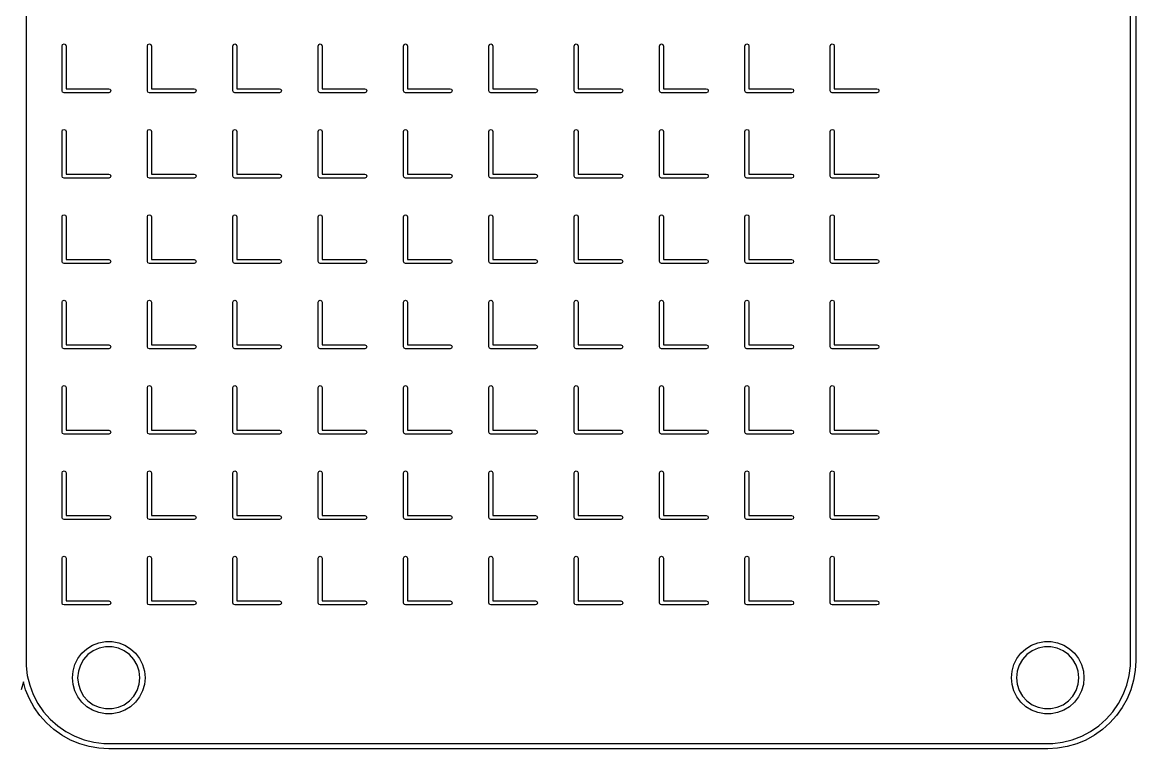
# Model space of a CAD drawing. Extents: x 2.35 to 4.95, y -4.02 to -2.28.
# Drawn here: x 3.649 to 4.953, y -4.023 to -3.172 of the extents above; entities that cross this region are included whole.
import ezdxf

# ---------------------------------------------------------------- set-up
doc = ezdxf.new("R2010")
doc.units = 0
doc.header["$MEASUREMENT"] = 0
doc.layers.add('BLACK', color=7, linetype='CONTINUOUS')

msp = doc.modelspace()

# ---------------------------------------------------------------- linework, layer by layer
at = {"layer": 'BLACK', "linetype": 'CONTINUOUS'}
for p, q in [((3.65315, -2.52), (3.65315, -3.92)), ((4.94685, -3.92), (4.94685, -2.52)), ((4.95315, -2.52), (4.95315, -3.92)), ((3.69528, -3.2), (3.69597, -3.19833)), ((3.69528, -3.25236), (3.69528, -3.2)), ((3.69597, -3.19833), (3.69764, -3.19764)), ((3.69764, -3.19764), (3.69931, -3.19833)), ((3.69931, -3.19833), (3.7, -3.2)), ((3.7, -3.2), (3.7, -3.25)), ((3.79528, -3.2), (3.79597, -3.19833)), ((3.79528, -3.25236), (3.79528, -3.2)), ((3.79597, -3.19833), (3.79764, -3.19764)), ((3.79764, -3.19764), (3.79931, -3.19833)), ((3.79931, -3.19833), (3.8, -3.2)), ((3.8, -3.2), (3.8, -3.25)), ((3.89528, -3.2), (3.89597, -3.19833)), ((3.89528, -3.25236), (3.89528, -3.2)), ((3.89597, -3.19833), (3.89764, -3.19764)), ((3.89764, -3.19764), (3.89931, -3.19833)), ((3.89931, -3.19833), (3.9, -3.2)), ((3.9, -3.2), (3.9, -3.25)), ((3.99528, -3.2), (3.99597, -3.19833)), ((3.99528, -3.25236), (3.99528, -3.2)), ((3.99597, -3.19833), (3.99764, -3.19764)), ((3.99764, -3.19764), (3.99931, -3.19833)), ((3.99931, -3.19833), (4, -3.2)), ((4, -3.2), (4, -3.25)), ((4.09528, -3.2), (4.09597, -3.19833)), ((4.09528, -3.25236), (4.09528, -3.2)), ((4.09597, -3.19833), (4.09764, -3.19764)), ((4.09764, -3.19764), (4.09931, -3.19833)), ((4.09931, -3.19833), (4.1, -3.2)), ((4.1, -3.2), (4.1, -3.25)), ((4.19528, -3.2), (4.19597, -3.19833)), ((4.19528, -3.25236), (4.19528, -3.2)), ((4.19597, -3.19833), (4.19764, -3.19764)), ((4.19764, -3.19764), (4.19931, -3.19833)), ((4.19931, -3.19833), (4.2, -3.2)), ((4.2, -3.2), (4.2, -3.25)), ((4.29528, -3.2), (4.29597, -3.19833)), ((4.29528, -3.25236), (4.29528, -3.2)), ((4.29597, -3.19833), (4.29764, -3.19764)), ((4.29764, -3.19764), (4.29931, -3.19833)), ((4.29931, -3.19833), (4.3, -3.2)), ((4.3, -3.2), (4.3, -3.25)), ((4.39528, -3.2), (4.39597, -3.19833)), ((4.39528, -3.25236), (4.39528, -3.2)), ((4.39597, -3.19833), (4.39764, -3.19764)), ((4.39764, -3.19764), (4.39931, -3.19833)), ((4.39931, -3.19833), (4.4, -3.2)), ((4.4, -3.2), (4.4, -3.25)), ((4.49528, -3.2), (4.49597, -3.19833)), ((4.49528, -3.25236), (4.49528, -3.2)), ((4.49597, -3.19833), (4.49764, -3.19764)), ((4.49764, -3.19764), (4.49931, -3.19833)), ((4.49931, -3.19833), (4.5, -3.2)), ((4.5, -3.2), (4.5, -3.25)), ((4.59528, -3.2), (4.59597, -3.19833)), ((4.59528, -3.25236), (4.59528, -3.2)), ((4.59597, -3.19833), (4.59764, -3.19764)), ((4.59764, -3.19764), (4.59931, -3.19833)), ((4.59931, -3.19833), (4.6, -3.2)), ((4.6, -3.2), (4.6, -3.25)), ((3.69597, -3.25403), (3.69528, -3.25236)), ((3.69764, -3.25472), (3.69597, -3.25403)), ((3.75, -3.25472), (3.69764, -3.25472)), ((3.7, -3.25), (3.75, -3.25)), ((3.75, -3.25), (3.75167, -3.25069)), ((3.75167, -3.25403), (3.75, -3.25472)), ((3.75167, -3.25069), (3.75236, -3.25236)), ((3.75236, -3.25236), (3.75167, -3.25403)), ((3.79597, -3.25403), (3.79528, -3.25236)), ((3.79764, -3.25472), (3.79597, -3.25403)), ((3.85, -3.25472), (3.79764, -3.25472)), ((3.8, -3.25), (3.85, -3.25)), ((3.85, -3.25), (3.85167, -3.25069)), ((3.85167, -3.25403), (3.85, -3.25472)), ((3.85167, -3.25069), (3.85236, -3.25236)), ((3.85236, -3.25236), (3.85167, -3.25403)), ((3.89597, -3.25403), (3.89528, -3.25236)), ((3.89764, -3.25472), (3.89597, -3.25403)), ((3.95, -3.25472), (3.89764, -3.25472)), ((3.9, -3.25), (3.95, -3.25)), ((3.95, -3.25), (3.95167, -3.25069)), ((3.95167, -3.25403), (3.95, -3.25472)), ((3.95167, -3.25069), (3.95236, -3.25236)), ((3.95236, -3.25236), (3.95167, -3.25403)), ((3.99597, -3.25403), (3.99528, -3.25236)), ((3.99764, -3.25472), (3.99597, -3.25403)), ((4.05, -3.25472), (3.99764, -3.25472)), ((4, -3.25), (4.05, -3.25)), ((4.05, -3.25), (4.05167, -3.25069)), ((4.05167, -3.25403), (4.05, -3.25472)), ((4.05167, -3.25069), (4.05236, -3.25236)), ((4.05236, -3.25236), (4.05167, -3.25403)), ((4.09597, -3.25403), (4.09528, -3.25236)), ((4.09764, -3.25472), (4.09597, -3.25403)), ((4.15, -3.25472), (4.09764, -3.25472)), ((4.1, -3.25), (4.15, -3.25)), ((4.15, -3.25), (4.15167, -3.25069)), ((4.15167, -3.25403), (4.15, -3.25472)), ((4.15167, -3.25069), (4.15236, -3.25236)), ((4.15236, -3.25236), (4.15167, -3.25403)), ((4.19597, -3.25403), (4.19528, -3.25236)), ((4.19764, -3.25472), (4.19597, -3.25403)), ((4.25, -3.25472), (4.19764, -3.25472)), ((4.2, -3.25), (4.25, -3.25)), ((4.25, -3.25), (4.25167, -3.25069)), ((4.25167, -3.25403), (4.25, -3.25472)), ((4.25167, -3.25069), (4.25236, -3.25236)), ((4.25236, -3.25236), (4.25167, -3.25403)), ((4.29597, -3.25403), (4.29528, -3.25236)), ((4.29764, -3.25472), (4.29597, -3.25403)), ((4.35, -3.25472), (4.29764, -3.25472)), ((4.3, -3.25), (4.35, -3.25)), ((4.35, -3.25), (4.35167, -3.25069)), ((4.35167, -3.25403), (4.35, -3.25472)), ((4.35167, -3.25069), (4.35236, -3.25236)), ((4.35236, -3.25236), (4.35167, -3.25403)), ((4.39597, -3.25403), (4.39528, -3.25236)), ((4.39764, -3.25472), (4.39597, -3.25403)), ((4.45, -3.25472), (4.39764, -3.25472)), ((4.4, -3.25), (4.45, -3.25)), ((4.45, -3.25), (4.45167, -3.25069)), ((4.45167, -3.25403), (4.45, -3.25472)), ((4.45167, -3.25069), (4.45236, -3.25236)), ((4.45236, -3.25236), (4.45167, -3.25403)), ((4.49597, -3.25403), (4.49528, -3.25236)), ((4.49764, -3.25472), (4.49597, -3.25403)), ((4.55, -3.25472), (4.49764, -3.25472)), ((4.5, -3.25), (4.55, -3.25)), ((4.55, -3.25), (4.55167, -3.25069)), ((4.55167, -3.25403), (4.55, -3.25472)), ((4.55167, -3.25069), (4.55236, -3.25236)), ((4.55236, -3.25236), (4.55167, -3.25403)), ((4.59597, -3.25403), (4.59528, -3.25236)), ((4.59764, -3.25472), (4.59597, -3.25403)), ((4.65, -3.25472), (4.59764, -3.25472)), ((4.6, -3.25), (4.65, -3.25)), ((4.65, -3.25), (4.65167, -3.25069)), ((4.65167, -3.25403), (4.65, -3.25472)), ((4.65167, -3.25069), (4.65236, -3.25236)), ((4.65236, -3.25236), (4.65167, -3.25403)), ((3.69528, -3.3), (3.69597, -3.29833)), ((3.69528, -3.35236), (3.69528, -3.3)), ((3.69597, -3.29833), (3.69764, -3.29764)), ((3.69764, -3.29764), (3.69931, -3.29833)), ((3.69931, -3.29833), (3.7, -3.3)), ((3.7, -3.3), (3.7, -3.35)), ((3.79528, -3.3), (3.79597, -3.29833)), ((3.79528, -3.35236), (3.79528, -3.3)), ((3.79597, -3.29833), (3.79764, -3.29764)), ((3.79764, -3.29764), (3.79931, -3.29833)), ((3.79931, -3.29833), (3.8, -3.3)), ((3.8, -3.3), (3.8, -3.35)), ((3.89528, -3.3), (3.89597, -3.29833)), ((3.89528, -3.35236), (3.89528, -3.3)), ((3.89597, -3.29833), (3.89764, -3.29764)), ((3.89764, -3.29764), (3.89931, -3.29833)), ((3.89931, -3.29833), (3.9, -3.3)), ((3.9, -3.3), (3.9, -3.35)), ((3.99528, -3.3), (3.99597, -3.29833)), ((3.99528, -3.35236), (3.99528, -3.3)), ((3.99597, -3.29833), (3.99764, -3.29764)), ((3.99764, -3.29764), (3.99931, -3.29833)), ((3.99931, -3.29833), (4, -3.3)), ((4, -3.3), (4, -3.35)), ((4.09528, -3.3), (4.09597, -3.29833)), ((4.09528, -3.35236), (4.09528, -3.3)), ((4.09597, -3.29833), (4.09764, -3.29764)), ((4.09764, -3.29764), (4.09931, -3.29833)), ((4.09931, -3.29833), (4.1, -3.3)), ((4.1, -3.3), (4.1, -3.35)), ((4.19528, -3.3), (4.19597, -3.29833)), ((4.19528, -3.35236), (4.19528, -3.3)), ((4.19597, -3.29833), (4.19764, -3.29764)), ((4.19764, -3.29764), (4.19931, -3.29833)), ((4.19931, -3.29833), (4.2, -3.3)), ((4.2, -3.3), (4.2, -3.35)), ((4.29528, -3.3), (4.29597, -3.29833)), ((4.29528, -3.35236), (4.29528, -3.3)), ((4.29597, -3.29833), (4.29764, -3.29764)), ((4.29764, -3.29764), (4.29931, -3.29833)), ((4.29931, -3.29833), (4.3, -3.3)), ((4.3, -3.3), (4.3, -3.35)), ((4.39528, -3.3), (4.39597, -3.29833)), ((4.39528, -3.35236), (4.39528, -3.3)), ((4.39597, -3.29833), (4.39764, -3.29764)), ((4.39764, -3.29764), (4.39931, -3.29833)), ((4.39931, -3.29833), (4.4, -3.3)), ((4.4, -3.3), (4.4, -3.35)), ((4.49528, -3.3), (4.49597, -3.29833)), ((4.49528, -3.35236), (4.49528, -3.3)), ((4.49597, -3.29833), (4.49764, -3.29764)), ((4.49764, -3.29764), (4.49931, -3.29833)), ((4.49931, -3.29833), (4.5, -3.3)), ((4.5, -3.3), (4.5, -3.35)), ((4.59528, -3.3), (4.59597, -3.29833)), ((4.59528, -3.35236), (4.59528, -3.3)), ((4.59597, -3.29833), (4.59764, -3.29764)), ((4.59764, -3.29764), (4.59931, -3.29833)), ((4.59931, -3.29833), (4.6, -3.3)), ((4.6, -3.3), (4.6, -3.35)), ((3.69597, -3.35403), (3.69528, -3.35236)), ((3.7, -3.35), (3.75, -3.35)), ((3.75, -3.35), (3.75167, -3.35069)), ((3.75167, -3.35069), (3.75236, -3.35236)), ((3.75236, -3.35236), (3.75167, -3.35403)), ((3.79597, -3.35403), (3.79528, -3.35236)), ((3.8, -3.35), (3.85, -3.35)), ((3.85, -3.35), (3.85167, -3.35069)), ((3.85167, -3.35069), (3.85236, -3.35236)), ((3.85236, -3.35236), (3.85167, -3.35403)), ((3.89597, -3.35403), (3.89528, -3.35236)), ((3.9, -3.35), (3.95, -3.35)), ((3.95, -3.35), (3.95167, -3.35069)), ((3.95167, -3.35069), (3.95236, -3.35236)), ((3.95236, -3.35236), (3.95167, -3.35403)), ((3.99597, -3.35403), (3.99528, -3.35236)), ((4, -3.35), (4.05, -3.35)), ((4.05, -3.35), (4.05167, -3.35069)), ((4.05167, -3.35069), (4.05236, -3.35236)), ((4.05236, -3.35236), (4.05167, -3.35403)), ((4.09597, -3.35403), (4.09528, -3.35236)), ((4.1, -3.35), (4.15, -3.35)), ((4.15, -3.35), (4.15167, -3.35069)), ((4.15167, -3.35069), (4.15236, -3.35236)), ((4.15236, -3.35236), (4.15167, -3.35403)), ((4.19597, -3.35403), (4.19528, -3.35236)), ((4.2, -3.35), (4.25, -3.35)), ((4.25, -3.35), (4.25167, -3.35069)), ((4.25167, -3.35069), (4.25236, -3.35236)), ((4.25236, -3.35236), (4.25167, -3.35403)), ((4.29597, -3.35403), (4.29528, -3.35236)), ((4.3, -3.35), (4.35, -3.35)), ((4.35, -3.35), (4.35167, -3.35069)), ((4.35167, -3.35069), (4.35236, -3.35236)), ((4.35236, -3.35236), (4.35167, -3.35403)), ((4.39597, -3.35403), (4.39528, -3.35236)), ((4.4, -3.35), (4.45, -3.35)), ((4.45, -3.35), (4.45167, -3.35069)), ((4.45167, -3.35069), (4.45236, -3.35236)), ((4.45236, -3.35236), (4.45167, -3.35403)), ((4.49597, -3.35403), (4.49528, -3.35236)), ((4.5, -3.35), (4.55, -3.35)), ((4.55, -3.35), (4.55167, -3.35069)), ((4.55167, -3.35069), (4.55236, -3.35236)), ((4.55236, -3.35236), (4.55167, -3.35403)), ((4.59597, -3.35403), (4.59528, -3.35236)), ((4.6, -3.35), (4.65, -3.35)), ((4.65, -3.35), (4.65167, -3.35069)), ((4.65167, -3.35069), (4.65236, -3.35236)), ((4.65236, -3.35236), (4.65167, -3.35403)), ((3.69764, -3.35472), (3.69597, -3.35403)), ((3.75, -3.35472), (3.69764, -3.35472)), ((3.75167, -3.35403), (3.75, -3.35472)), ((3.79764, -3.35472), (3.79597, -3.35403)), ((3.85, -3.35472), (3.79764, -3.35472)), ((3.85167, -3.35403), (3.85, -3.35472)), ((3.89764, -3.35472), (3.89597, -3.35403)), ((3.95, -3.35472), (3.89764, -3.35472)), ((3.95167, -3.35403), (3.95, -3.35472)), ((3.99764, -3.35472), (3.99597, -3.35403)), ((4.05, -3.35472), (3.99764, -3.35472)), ((4.05167, -3.35403), (4.05, -3.35472)), ((4.09764, -3.35472), (4.09597, -3.35403)), ((4.15, -3.35472), (4.09764, -3.35472)), ((4.15167, -3.35403), (4.15, -3.35472)), ((4.19764, -3.35472), (4.19597, -3.35403)), ((4.25, -3.35472), (4.19764, -3.35472)), ((4.25167, -3.35403), (4.25, -3.35472)), ((4.29764, -3.35472), (4.29597, -3.35403)), ((4.35, -3.35472), (4.29764, -3.35472)), ((4.35167, -3.35403), (4.35, -3.35472)), ((4.39764, -3.35472), (4.39597, -3.35403)), ((4.45, -3.35472), (4.39764, -3.35472)), ((4.45167, -3.35403), (4.45, -3.35472)), ((4.49764, -3.35472), (4.49597, -3.35403)), ((4.55, -3.35472), (4.49764, -3.35472)), ((4.55167, -3.35403), (4.55, -3.35472)), ((4.59764, -3.35472), (4.59597, -3.35403)), ((4.65, -3.35472), (4.59764, -3.35472)), ((4.65167, -3.35403), (4.65, -3.35472)), ((3.69528, -3.4), (3.69597, -3.39833)), ((3.69528, -3.45236), (3.69528, -3.4)), ((3.69597, -3.39833), (3.69764, -3.39764)), ((3.69764, -3.39764), (3.69931, -3.39833)), ((3.69931, -3.39833), (3.7, -3.4)), ((3.7, -3.4), (3.7, -3.45)), ((3.79528, -3.4), (3.79597, -3.39833)), ((3.79528, -3.45236), (3.79528, -3.4)), ((3.79597, -3.39833), (3.79764, -3.39764)), ((3.79764, -3.39764), (3.79931, -3.39833)), ((3.79931, -3.39833), (3.8, -3.4)), ((3.8, -3.4), (3.8, -3.45)), ((3.89528, -3.4), (3.89597, -3.39833)), ((3.89528, -3.45236), (3.89528, -3.4)), ((3.89597, -3.39833), (3.89764, -3.39764)), ((3.89764, -3.39764), (3.89931, -3.39833)), ((3.89931, -3.39833), (3.9, -3.4)), ((3.9, -3.4), (3.9, -3.45)), ((3.99528, -3.4), (3.99597, -3.39833)), ((3.99528, -3.45236), (3.99528, -3.4)), ((3.99597, -3.39833), (3.99764, -3.39764)), ((3.99764, -3.39764), (3.99931, -3.39833)), ((3.99931, -3.39833), (4, -3.4)), ((4, -3.4), (4, -3.45)), ((4.09528, -3.4), (4.09597, -3.39833)), ((4.09528, -3.45236), (4.09528, -3.4)), ((4.09597, -3.39833), (4.09764, -3.39764)), ((4.09764, -3.39764), (4.09931, -3.39833)), ((4.09931, -3.39833), (4.1, -3.4)), ((4.1, -3.4), (4.1, -3.45)), ((4.19528, -3.4), (4.19597, -3.39833)), ((4.19528, -3.45236), (4.19528, -3.4)), ((4.19597, -3.39833), (4.19764, -3.39764)), ((4.19764, -3.39764), (4.19931, -3.39833)), ((4.19931, -3.39833), (4.2, -3.4)), ((4.2, -3.4), (4.2, -3.45)), ((4.29528, -3.4), (4.29597, -3.39833)), ((4.29528, -3.45236), (4.29528, -3.4)), ((4.29597, -3.39833), (4.29764, -3.39764)), ((4.29764, -3.39764), (4.29931, -3.39833)), ((4.29931, -3.39833), (4.3, -3.4)), ((4.3, -3.4), (4.3, -3.45)), ((4.39528, -3.4), (4.39597, -3.39833)), ((4.39528, -3.45236), (4.39528, -3.4)), ((4.39597, -3.39833), (4.39764, -3.39764)), ((4.39764, -3.39764), (4.39931, -3.39833)), ((4.39931, -3.39833), (4.4, -3.4)), ((4.4, -3.4), (4.4, -3.45)), ((4.49528, -3.4), (4.49597, -3.39833)), ((4.49528, -3.45236), (4.49528, -3.4)), ((4.49597, -3.39833), (4.49764, -3.39764)), ((4.49764, -3.39764), (4.49931, -3.39833)), ((4.49931, -3.39833), (4.5, -3.4)), ((4.5, -3.4), (4.5, -3.45)), ((4.59528, -3.4), (4.59597, -3.39833)), ((4.59528, -3.45236), (4.59528, -3.4)), ((4.59597, -3.39833), (4.59764, -3.39764)), ((4.59764, -3.39764), (4.59931, -3.39833)), ((4.59931, -3.39833), (4.6, -3.4)), ((4.6, -3.4), (4.6, -3.45)), ((3.69597, -3.45403), (3.69528, -3.45236)), ((3.69764, -3.45472), (3.69597, -3.45403)), ((3.75, -3.45472), (3.69764, -3.45472)), ((3.7, -3.45), (3.75, -3.45)), ((3.75, -3.45), (3.75167, -3.45069)), ((3.75167, -3.45403), (3.75, -3.45472)), ((3.75167, -3.45069), (3.75236, -3.45236)), ((3.75236, -3.45236), (3.75167, -3.45403)), ((3.79597, -3.45403), (3.79528, -3.45236)), ((3.79764, -3.45472), (3.79597, -3.45403)), ((3.85, -3.45472), (3.79764, -3.45472)), ((3.8, -3.45), (3.85, -3.45)), ((3.85, -3.45), (3.85167, -3.45069)), ((3.85167, -3.45403), (3.85, -3.45472)), ((3.85167, -3.45069), (3.85236, -3.45236)), ((3.85236, -3.45236), (3.85167, -3.45403)), ((3.89597, -3.45403), (3.89528, -3.45236)), ((3.89764, -3.45472), (3.89597, -3.45403)), ((3.95, -3.45472), (3.89764, -3.45472)), ((3.9, -3.45), (3.95, -3.45)), ((3.95, -3.45), (3.95167, -3.45069)), ((3.95167, -3.45403), (3.95, -3.45472)), ((3.95167, -3.45069), (3.95236, -3.45236)), ((3.95236, -3.45236), (3.95167, -3.45403)), ((3.99597, -3.45403), (3.99528, -3.45236)), ((3.99764, -3.45472), (3.99597, -3.45403)), ((4.05, -3.45472), (3.99764, -3.45472)), ((4, -3.45), (4.05, -3.45)), ((4.05, -3.45), (4.05167, -3.45069)), ((4.05167, -3.45403), (4.05, -3.45472)), ((4.05167, -3.45069), (4.05236, -3.45236)), ((4.05236, -3.45236), (4.05167, -3.45403)), ((4.09597, -3.45403), (4.09528, -3.45236)), ((4.09764, -3.45472), (4.09597, -3.45403)), ((4.15, -3.45472), (4.09764, -3.45472)), ((4.1, -3.45), (4.15, -3.45)), ((4.15, -3.45), (4.15167, -3.45069)), ((4.15167, -3.45403), (4.15, -3.45472)), ((4.15167, -3.45069), (4.15236, -3.45236)), ((4.15236, -3.45236), (4.15167, -3.45403)), ((4.19597, -3.45403), (4.19528, -3.45236)), ((4.19764, -3.45472), (4.19597, -3.45403)), ((4.25, -3.45472), (4.19764, -3.45472)), ((4.2, -3.45), (4.25, -3.45)), ((4.25, -3.45), (4.25167, -3.45069)), ((4.25167, -3.45403), (4.25, -3.45472)), ((4.25167, -3.45069), (4.25236, -3.45236)), ((4.25236, -3.45236), (4.25167, -3.45403)), ((4.29597, -3.45403), (4.29528, -3.45236)), ((4.29764, -3.45472), (4.29597, -3.45403)), ((4.35, -3.45472), (4.29764, -3.45472)), ((4.3, -3.45), (4.35, -3.45)), ((4.35, -3.45), (4.35167, -3.45069)), ((4.35167, -3.45403), (4.35, -3.45472)), ((4.35167, -3.45069), (4.35236, -3.45236)), ((4.35236, -3.45236), (4.35167, -3.45403)), ((4.39597, -3.45403), (4.39528, -3.45236)), ((4.39764, -3.45472), (4.39597, -3.45403)), ((4.45, -3.45472), (4.39764, -3.45472)), ((4.4, -3.45), (4.45, -3.45)), ((4.45, -3.45), (4.45167, -3.45069)), ((4.45167, -3.45403), (4.45, -3.45472)), ((4.45167, -3.45069), (4.45236, -3.45236)), ((4.45236, -3.45236), (4.45167, -3.45403)), ((4.49597, -3.45403), (4.49528, -3.45236)), ((4.49764, -3.45472), (4.49597, -3.45403)), ((4.55, -3.45472), (4.49764, -3.45472)), ((4.5, -3.45), (4.55, -3.45)), ((4.55, -3.45), (4.55167, -3.45069)), ((4.55167, -3.45403), (4.55, -3.45472)), ((4.55167, -3.45069), (4.55236, -3.45236)), ((4.55236, -3.45236), (4.55167, -3.45403)), ((4.59597, -3.45403), (4.59528, -3.45236)), ((4.59764, -3.45472), (4.59597, -3.45403)), ((4.65, -3.45472), (4.59764, -3.45472)), ((4.6, -3.45), (4.65, -3.45)), ((4.65, -3.45), (4.65167, -3.45069)), ((4.65167, -3.45403), (4.65, -3.45472)), ((4.65167, -3.45069), (4.65236, -3.45236)), ((4.65236, -3.45236), (4.65167, -3.45403)), ((3.69528, -3.5), (3.69597, -3.49833)), ((3.69528, -3.55236), (3.69528, -3.5)), ((3.69597, -3.49833), (3.69764, -3.49764)), ((3.69764, -3.49764), (3.69931, -3.49833)), ((3.69931, -3.49833), (3.7, -3.5)), ((3.7, -3.5), (3.7, -3.55)), ((3.79528, -3.5), (3.79597, -3.49833)), ((3.79528, -3.55236), (3.79528, -3.5)), ((3.79597, -3.49833), (3.79764, -3.49764)), ((3.79764, -3.49764), (3.79931, -3.49833)), ((3.79931, -3.49833), (3.8, -3.5)), ((3.8, -3.5), (3.8, -3.55)), ((3.89528, -3.5), (3.89597, -3.49833)), ((3.89528, -3.55236), (3.89528, -3.5)), ((3.89597, -3.49833), (3.89764, -3.49764)), ((3.89764, -3.49764), (3.89931, -3.49833)), ((3.89931, -3.49833), (3.9, -3.5)), ((3.9, -3.5), (3.9, -3.55)), ((3.99528, -3.5), (3.99597, -3.49833)), ((3.99528, -3.55236), (3.99528, -3.5)), ((3.99597, -3.49833), (3.99764, -3.49764)), ((3.99764, -3.49764), (3.99931, -3.49833)), ((3.99931, -3.49833), (4, -3.5)), ((4, -3.5), (4, -3.55)), ((4.09528, -3.5), (4.09597, -3.49833)), ((4.09528, -3.55236), (4.09528, -3.5)), ((4.09597, -3.49833), (4.09764, -3.49764)), ((4.09764, -3.49764), (4.09931, -3.49833)), ((4.09931, -3.49833), (4.1, -3.5)), ((4.1, -3.5), (4.1, -3.55)), ((4.19528, -3.5), (4.19597, -3.49833)), ((4.19528, -3.55236), (4.19528, -3.5)), ((4.19597, -3.49833), (4.19764, -3.49764)), ((4.19764, -3.49764), (4.19931, -3.49833)), ((4.19931, -3.49833), (4.2, -3.5)), ((4.2, -3.5), (4.2, -3.55)), ((4.29528, -3.5), (4.29597, -3.49833)), ((4.29528, -3.55236), (4.29528, -3.5)), ((4.29597, -3.49833), (4.29764, -3.49764)), ((4.29764, -3.49764), (4.29931, -3.49833)), ((4.29931, -3.49833), (4.3, -3.5)), ((4.3, -3.5), (4.3, -3.55)), ((4.39528, -3.5), (4.39597, -3.49833)), ((4.39528, -3.55236), (4.39528, -3.5)), ((4.39597, -3.49833), (4.39764, -3.49764)), ((4.39764, -3.49764), (4.39931, -3.49833)), ((4.39931, -3.49833), (4.4, -3.5)), ((4.4, -3.5), (4.4, -3.55)), ((4.49528, -3.5), (4.49597, -3.49833)), ((4.49528, -3.55236), (4.49528, -3.5)), ((4.49597, -3.49833), (4.49764, -3.49764)), ((4.49764, -3.49764), (4.49931, -3.49833)), ((4.49931, -3.49833), (4.5, -3.5)), ((4.5, -3.5), (4.5, -3.55)), ((4.59528, -3.5), (4.59597, -3.49833)), ((4.59528, -3.55236), (4.59528, -3.5)), ((4.59597, -3.49833), (4.59764, -3.49764)), ((4.59764, -3.49764), (4.59931, -3.49833)), ((4.59931, -3.49833), (4.6, -3.5)), ((4.6, -3.5), (4.6, -3.55)), ((3.69597, -3.55403), (3.69528, -3.55236)), ((3.69764, -3.55472), (3.69597, -3.55403)), ((3.75, -3.55472), (3.69764, -3.55472)), ((3.7, -3.55), (3.75, -3.55)), ((3.75, -3.55), (3.75167, -3.55069)), ((3.75167, -3.55403), (3.75, -3.55472)), ((3.75167, -3.55069), (3.75236, -3.55236)), ((3.75236, -3.55236), (3.75167, -3.55403)), ((3.79597, -3.55403), (3.79528, -3.55236)), ((3.79764, -3.55472), (3.79597, -3.55403)), ((3.85, -3.55472), (3.79764, -3.55472)), ((3.8, -3.55), (3.85, -3.55)), ((3.85, -3.55), (3.85167, -3.55069)), ((3.85167, -3.55403), (3.85, -3.55472)), ((3.85167, -3.55069), (3.85236, -3.55236)), ((3.85236, -3.55236), (3.85167, -3.55403)), ((3.89597, -3.55403), (3.89528, -3.55236)), ((3.89764, -3.55472), (3.89597, -3.55403)), ((3.95, -3.55472), (3.89764, -3.55472)), ((3.9, -3.55), (3.95, -3.55)), ((3.95, -3.55), (3.95167, -3.55069)), ((3.95167, -3.55403), (3.95, -3.55472)), ((3.95167, -3.55069), (3.95236, -3.55236)), ((3.95236, -3.55236), (3.95167, -3.55403)), ((3.99597, -3.55403), (3.99528, -3.55236)), ((3.99764, -3.55472), (3.99597, -3.55403)), ((4.05, -3.55472), (3.99764, -3.55472)), ((4, -3.55), (4.05, -3.55)), ((4.05, -3.55), (4.05167, -3.55069)), ((4.05167, -3.55403), (4.05, -3.55472)), ((4.05167, -3.55069), (4.05236, -3.55236)), ((4.05236, -3.55236), (4.05167, -3.55403)), ((4.09597, -3.55403), (4.09528, -3.55236)), ((4.09764, -3.55472), (4.09597, -3.55403)), ((4.15, -3.55472), (4.09764, -3.55472)), ((4.1, -3.55), (4.15, -3.55)), ((4.15, -3.55), (4.15167, -3.55069)), ((4.15167, -3.55403), (4.15, -3.55472)), ((4.15167, -3.55069), (4.15236, -3.55236)), ((4.15236, -3.55236), (4.15167, -3.55403)), ((4.19597, -3.55403), (4.19528, -3.55236)), ((4.19764, -3.55472), (4.19597, -3.55403)), ((4.25, -3.55472), (4.19764, -3.55472)), ((4.2, -3.55), (4.25, -3.55)), ((4.25, -3.55), (4.25167, -3.55069)), ((4.25167, -3.55403), (4.25, -3.55472)), ((4.25167, -3.55069), (4.25236, -3.55236)), ((4.25236, -3.55236), (4.25167, -3.55403)), ((4.29597, -3.55403), (4.29528, -3.55236)), ((4.29764, -3.55472), (4.29597, -3.55403)), ((4.35, -3.55472), (4.29764, -3.55472)), ((4.3, -3.55), (4.35, -3.55)), ((4.35, -3.55), (4.35167, -3.55069)), ((4.35167, -3.55403), (4.35, -3.55472)), ((4.35167, -3.55069), (4.35236, -3.55236)), ((4.35236, -3.55236), (4.35167, -3.55403)), ((4.39597, -3.55403), (4.39528, -3.55236)), ((4.39764, -3.55472), (4.39597, -3.55403)), ((4.45, -3.55472), (4.39764, -3.55472)), ((4.4, -3.55), (4.45, -3.55)), ((4.45, -3.55), (4.45167, -3.55069)), ((4.45167, -3.55403), (4.45, -3.55472)), ((4.45167, -3.55069), (4.45236, -3.55236)), ((4.45236, -3.55236), (4.45167, -3.55403)), ((4.49597, -3.55403), (4.49528, -3.55236)), ((4.49764, -3.55472), (4.49597, -3.55403)), ((4.55, -3.55472), (4.49764, -3.55472)), ((4.5, -3.55), (4.55, -3.55)), ((4.55, -3.55), (4.55167, -3.55069)), ((4.55167, -3.55403), (4.55, -3.55472)), ((4.55167, -3.55069), (4.55236, -3.55236)), ((4.55236, -3.55236), (4.55167, -3.55403)), ((4.59597, -3.55403), (4.59528, -3.55236)), ((4.59764, -3.55472), (4.59597, -3.55403)), ((4.65, -3.55472), (4.59764, -3.55472)), ((4.6, -3.55), (4.65, -3.55)), ((4.65, -3.55), (4.65167, -3.55069)), ((4.65167, -3.55403), (4.65, -3.55472)), ((4.65167, -3.55069), (4.65236, -3.55236)), ((4.65236, -3.55236), (4.65167, -3.55403)), ((3.69528, -3.6), (3.69597, -3.59833)), ((3.69528, -3.65236), (3.69528, -3.6)), ((3.69597, -3.59833), (3.69764, -3.59764)), ((3.69764, -3.59764), (3.69931, -3.59833)), ((3.69931, -3.59833), (3.7, -3.6)), ((3.7, -3.6), (3.7, -3.65)), ((3.79528, -3.6), (3.79597, -3.59833)), ((3.79528, -3.65236), (3.79528, -3.6)), ((3.79597, -3.59833), (3.79764, -3.59764)), ((3.79764, -3.59764), (3.79931, -3.59833)), ((3.79931, -3.59833), (3.8, -3.6)), ((3.8, -3.6), (3.8, -3.65)), ((3.89528, -3.6), (3.89597, -3.59833)), ((3.89528, -3.65236), (3.89528, -3.6)), ((3.89597, -3.59833), (3.89764, -3.59764)), ((3.89764, -3.59764), (3.89931, -3.59833)), ((3.89931, -3.59833), (3.9, -3.6)), ((3.9, -3.6), (3.9, -3.65)), ((3.99528, -3.6), (3.99597, -3.59833)), ((3.99528, -3.65236), (3.99528, -3.6)), ((3.99597, -3.59833), (3.99764, -3.59764)), ((3.99764, -3.59764), (3.99931, -3.59833)), ((3.99931, -3.59833), (4, -3.6)), ((4, -3.6), (4, -3.65)), ((4.09528, -3.6), (4.09597, -3.59833)), ((4.09528, -3.65236), (4.09528, -3.6)), ((4.09597, -3.59833), (4.09764, -3.59764)), ((4.09764, -3.59764), (4.09931, -3.59833)), ((4.09931, -3.59833), (4.1, -3.6)), ((4.1, -3.6), (4.1, -3.65)), ((4.19528, -3.6), (4.19597, -3.59833)), ((4.19528, -3.65236), (4.19528, -3.6)), ((4.19597, -3.59833), (4.19764, -3.59764)), ((4.19764, -3.59764), (4.19931, -3.59833)), ((4.19931, -3.59833), (4.2, -3.6)), ((4.2, -3.6), (4.2, -3.65)), ((4.29528, -3.6), (4.29597, -3.59833)), ((4.29528, -3.65236), (4.29528, -3.6)), ((4.29597, -3.59833), (4.29764, -3.59764)), ((4.29764, -3.59764), (4.29931, -3.59833)), ((4.29931, -3.59833), (4.3, -3.6)), ((4.3, -3.6), (4.3, -3.65)), ((4.39528, -3.6), (4.39597, -3.59833)), ((4.39528, -3.65236), (4.39528, -3.6)), ((4.39597, -3.59833), (4.39764, -3.59764)), ((4.39764, -3.59764), (4.39931, -3.59833)), ((4.39931, -3.59833), (4.4, -3.6)), ((4.4, -3.6), (4.4, -3.65)), ((4.49528, -3.6), (4.49597, -3.59833)), ((4.49528, -3.65236), (4.49528, -3.6)), ((4.49597, -3.59833), (4.49764, -3.59764)), ((4.49764, -3.59764), (4.49931, -3.59833)), ((4.49931, -3.59833), (4.5, -3.6)), ((4.5, -3.6), (4.5, -3.65)), ((4.59528, -3.6), (4.59597, -3.59833)), ((4.59528, -3.65236), (4.59528, -3.6)), ((4.59597, -3.59833), (4.59764, -3.59764)), ((4.59764, -3.59764), (4.59931, -3.59833)), ((4.59931, -3.59833), (4.6, -3.6)), ((4.6, -3.6), (4.6, -3.65)), ((3.69597, -3.65403), (3.69528, -3.65236)), ((3.7, -3.65), (3.75, -3.65)), ((3.75, -3.65), (3.75167, -3.65069)), ((3.75167, -3.65069), (3.75236, -3.65236)), ((3.75236, -3.65236), (3.75167, -3.65403)), ((3.79597, -3.65403), (3.79528, -3.65236)), ((3.8, -3.65), (3.85, -3.65)), ((3.85, -3.65), (3.85167, -3.65069)), ((3.85167, -3.65069), (3.85236, -3.65236)), ((3.85236, -3.65236), (3.85167, -3.65403)), ((3.89597, -3.65403), (3.89528, -3.65236)), ((3.9, -3.65), (3.95, -3.65)), ((3.95, -3.65), (3.95167, -3.65069)), ((3.95167, -3.65069), (3.95236, -3.65236)), ((3.95236, -3.65236), (3.95167, -3.65403)), ((3.99597, -3.65403), (3.99528, -3.65236)), ((4, -3.65), (4.05, -3.65)), ((4.05, -3.65), (4.05167, -3.65069)), ((4.05167, -3.65069), (4.05236, -3.65236)), ((4.05236, -3.65236), (4.05167, -3.65403)), ((4.09597, -3.65403), (4.09528, -3.65236)), ((4.1, -3.65), (4.15, -3.65)), ((4.15, -3.65), (4.15167, -3.65069)), ((4.15167, -3.65069), (4.15236, -3.65236)), ((4.15236, -3.65236), (4.15167, -3.65403)), ((4.19597, -3.65403), (4.19528, -3.65236)), ((4.2, -3.65), (4.25, -3.65)), ((4.25, -3.65), (4.25167, -3.65069)), ((4.25167, -3.65069), (4.25236, -3.65236)), ((4.25236, -3.65236), (4.25167, -3.65403)), ((4.29597, -3.65403), (4.29528, -3.65236)), ((4.3, -3.65), (4.35, -3.65)), ((4.35, -3.65), (4.35167, -3.65069)), ((4.35167, -3.65069), (4.35236, -3.65236)), ((4.35236, -3.65236), (4.35167, -3.65403)), ((4.39597, -3.65403), (4.39528, -3.65236)), ((4.4, -3.65), (4.45, -3.65)), ((4.45, -3.65), (4.45167, -3.65069)), ((4.45167, -3.65069), (4.45236, -3.65236)), ((4.45236, -3.65236), (4.45167, -3.65403)), ((4.49597, -3.65403), (4.49528, -3.65236)), ((4.5, -3.65), (4.55, -3.65)), ((4.55, -3.65), (4.55167, -3.65069)), ((4.55167, -3.65069), (4.55236, -3.65236)), ((4.55236, -3.65236), (4.55167, -3.65403)), ((4.59597, -3.65403), (4.59528, -3.65236)), ((4.6, -3.65), (4.65, -3.65)), ((4.65, -3.65), (4.65167, -3.65069)), ((4.65167, -3.65069), (4.65236, -3.65236)), ((4.65236, -3.65236), (4.65167, -3.65403)), ((3.69764, -3.65472), (3.69597, -3.65403)), ((3.75, -3.65472), (3.69764, -3.65472)), ((3.75167, -3.65403), (3.75, -3.65472)), ((3.79764, -3.65472), (3.79597, -3.65403)), ((3.85, -3.65472), (3.79764, -3.65472)), ((3.85167, -3.65403), (3.85, -3.65472)), ((3.89764, -3.65472), (3.89597, -3.65403)), ((3.95, -3.65472), (3.89764, -3.65472)), ((3.95167, -3.65403), (3.95, -3.65472)), ((3.99764, -3.65472), (3.99597, -3.65403)), ((4.05, -3.65472), (3.99764, -3.65472)), ((4.05167, -3.65403), (4.05, -3.65472)), ((4.09764, -3.65472), (4.09597, -3.65403)), ((4.15, -3.65472), (4.09764, -3.65472)), ((4.15167, -3.65403), (4.15, -3.65472)), ((4.19764, -3.65472), (4.19597, -3.65403)), ((4.25, -3.65472), (4.19764, -3.65472)), ((4.25167, -3.65403), (4.25, -3.65472)), ((4.29764, -3.65472), (4.29597, -3.65403)), ((4.35, -3.65472), (4.29764, -3.65472)), ((4.35167, -3.65403), (4.35, -3.65472)), ((4.39764, -3.65472), (4.39597, -3.65403)), ((4.45, -3.65472), (4.39764, -3.65472)), ((4.45167, -3.65403), (4.45, -3.65472)), ((4.49764, -3.65472), (4.49597, -3.65403)), ((4.55, -3.65472), (4.49764, -3.65472)), ((4.55167, -3.65403), (4.55, -3.65472)), ((4.59764, -3.65472), (4.59597, -3.65403)), ((4.65, -3.65472), (4.59764, -3.65472)), ((4.65167, -3.65403), (4.65, -3.65472)), ((3.69528, -3.7), (3.69597, -3.69833)), ((3.69528, -3.75236), (3.69528, -3.7)), ((3.69597, -3.69833), (3.69764, -3.69764)), ((3.69764, -3.69764), (3.69931, -3.69833)), ((3.69931, -3.69833), (3.7, -3.7)), ((3.7, -3.7), (3.7, -3.75)), ((3.79528, -3.7), (3.79597, -3.69833)), ((3.79528, -3.75236), (3.79528, -3.7)), ((3.79597, -3.69833), (3.79764, -3.69764)), ((3.79764, -3.69764), (3.79931, -3.69833)), ((3.79931, -3.69833), (3.8, -3.7)), ((3.8, -3.7), (3.8, -3.75)), ((3.89528, -3.7), (3.89597, -3.69833)), ((3.89528, -3.75236), (3.89528, -3.7)), ((3.89597, -3.69833), (3.89764, -3.69764)), ((3.89764, -3.69764), (3.89931, -3.69833)), ((3.89931, -3.69833), (3.9, -3.7)), ((3.9, -3.7), (3.9, -3.75)), ((3.99528, -3.7), (3.99597, -3.69833)), ((3.99528, -3.75236), (3.99528, -3.7)), ((3.99597, -3.69833), (3.99764, -3.69764)), ((3.99764, -3.69764), (3.99931, -3.69833)), ((3.99931, -3.69833), (4, -3.7)), ((4, -3.7), (4, -3.75)), ((4.09528, -3.7), (4.09597, -3.69833)), ((4.09528, -3.75236), (4.09528, -3.7)), ((4.09597, -3.69833), (4.09764, -3.69764)), ((4.09764, -3.69764), (4.09931, -3.69833)), ((4.09931, -3.69833), (4.1, -3.7)), ((4.1, -3.7), (4.1, -3.75)), ((4.19528, -3.7), (4.19597, -3.69833)), ((4.19528, -3.75236), (4.19528, -3.7)), ((4.19597, -3.69833), (4.19764, -3.69764)), ((4.19764, -3.69764), (4.19931, -3.69833)), ((4.19931, -3.69833), (4.2, -3.7)), ((4.2, -3.7), (4.2, -3.75)), ((4.29528, -3.7), (4.29597, -3.69833)), ((4.29528, -3.75236), (4.29528, -3.7)), ((4.29597, -3.69833), (4.29764, -3.69764)), ((4.29764, -3.69764), (4.29931, -3.69833)), ((4.29931, -3.69833), (4.3, -3.7)), ((4.3, -3.7), (4.3, -3.75)), ((4.39528, -3.7), (4.39597, -3.69833)), ((4.39528, -3.75236), (4.39528, -3.7)), ((4.39597, -3.69833), (4.39764, -3.69764)), ((4.39764, -3.69764), (4.39931, -3.69833)), ((4.39931, -3.69833), (4.4, -3.7)), ((4.4, -3.7), (4.4, -3.75)), ((4.49528, -3.7), (4.49597, -3.69833)), ((4.49528, -3.75236), (4.49528, -3.7)), ((4.49597, -3.69833), (4.49764, -3.69764)), ((4.49764, -3.69764), (4.49931, -3.69833)), ((4.49931, -3.69833), (4.5, -3.7)), ((4.5, -3.7), (4.5, -3.75)), ((4.59528, -3.7), (4.59597, -3.69833)), ((4.59528, -3.75236), (4.59528, -3.7)), ((4.59597, -3.69833), (4.59764, -3.69764)), ((4.59764, -3.69764), (4.59931, -3.69833)), ((4.59931, -3.69833), (4.6, -3.7)), ((4.6, -3.7), (4.6, -3.75)), ((3.69597, -3.75403), (3.69528, -3.75236)), ((3.69764, -3.75472), (3.69597, -3.75403)), ((3.75, -3.75472), (3.69764, -3.75472)), ((3.7, -3.75), (3.75, -3.75)), ((3.75, -3.75), (3.75167, -3.75069)), ((3.75167, -3.75403), (3.75, -3.75472)), ((3.75167, -3.75069), (3.75236, -3.75236)), ((3.75236, -3.75236), (3.75167, -3.75403)), ((3.79597, -3.75403), (3.79528, -3.75236)), ((3.79764, -3.75472), (3.79597, -3.75403)), ((3.85, -3.75472), (3.79764, -3.75472)), ((3.8, -3.75), (3.85, -3.75)), ((3.85, -3.75), (3.85167, -3.75069)), ((3.85167, -3.75403), (3.85, -3.75472)), ((3.85167, -3.75069), (3.85236, -3.75236)), ((3.85236, -3.75236), (3.85167, -3.75403)), ((3.89597, -3.75403), (3.89528, -3.75236)), ((3.89764, -3.75472), (3.89597, -3.75403)), ((3.95, -3.75472), (3.89764, -3.75472)), ((3.9, -3.75), (3.95, -3.75)), ((3.95, -3.75), (3.95167, -3.75069)), ((3.95167, -3.75403), (3.95, -3.75472)), ((3.95167, -3.75069), (3.95236, -3.75236)), ((3.95236, -3.75236), (3.95167, -3.75403)), ((3.99597, -3.75403), (3.99528, -3.75236)), ((3.99764, -3.75472), (3.99597, -3.75403)), ((4.05, -3.75472), (3.99764, -3.75472)), ((4, -3.75), (4.05, -3.75)), ((4.05, -3.75), (4.05167, -3.75069)), ((4.05167, -3.75403), (4.05, -3.75472)), ((4.05167, -3.75069), (4.05236, -3.75236)), ((4.05236, -3.75236), (4.05167, -3.75403)), ((4.09597, -3.75403), (4.09528, -3.75236)), ((4.09764, -3.75472), (4.09597, -3.75403)), ((4.15, -3.75472), (4.09764, -3.75472)), ((4.1, -3.75), (4.15, -3.75)), ((4.15, -3.75), (4.15167, -3.75069)), ((4.15167, -3.75403), (4.15, -3.75472)), ((4.15167, -3.75069), (4.15236, -3.75236)), ((4.15236, -3.75236), (4.15167, -3.75403)), ((4.19597, -3.75403), (4.19528, -3.75236)), ((4.19764, -3.75472), (4.19597, -3.75403)), ((4.25, -3.75472), (4.19764, -3.75472)), ((4.2, -3.75), (4.25, -3.75)), ((4.25, -3.75), (4.25167, -3.75069)), ((4.25167, -3.75403), (4.25, -3.75472)), ((4.25167, -3.75069), (4.25236, -3.75236)), ((4.25236, -3.75236), (4.25167, -3.75403)), ((4.29597, -3.75403), (4.29528, -3.75236)), ((4.29764, -3.75472), (4.29597, -3.75403)), ((4.35, -3.75472), (4.29764, -3.75472)), ((4.3, -3.75), (4.35, -3.75)), ((4.35, -3.75), (4.35167, -3.75069)), ((4.35167, -3.75403), (4.35, -3.75472)), ((4.35167, -3.75069), (4.35236, -3.75236)), ((4.35236, -3.75236), (4.35167, -3.75403)), ((4.39597, -3.75403), (4.39528, -3.75236)), ((4.39764, -3.75472), (4.39597, -3.75403)), ((4.45, -3.75472), (4.39764, -3.75472)), ((4.4, -3.75), (4.45, -3.75)), ((4.45, -3.75), (4.45167, -3.75069)), ((4.45167, -3.75403), (4.45, -3.75472)), ((4.45167, -3.75069), (4.45236, -3.75236)), ((4.45236, -3.75236), (4.45167, -3.75403)), ((4.49597, -3.75403), (4.49528, -3.75236)), ((4.49764, -3.75472), (4.49597, -3.75403)), ((4.55, -3.75472), (4.49764, -3.75472)), ((4.5, -3.75), (4.55, -3.75)), ((4.55, -3.75), (4.55167, -3.75069)), ((4.55167, -3.75403), (4.55, -3.75472)), ((4.55167, -3.75069), (4.55236, -3.75236)), ((4.55236, -3.75236), (4.55167, -3.75403)), ((4.59597, -3.75403), (4.59528, -3.75236)), ((4.59764, -3.75472), (4.59597, -3.75403)), ((4.65, -3.75472), (4.59764, -3.75472)), ((4.6, -3.75), (4.65, -3.75)), ((4.65, -3.75), (4.65167, -3.75069)), ((4.65167, -3.75403), (4.65, -3.75472)), ((4.65167, -3.75069), (4.65236, -3.75236)), ((4.65236, -3.75236), (4.65167, -3.75403)), ((3.69528, -3.8), (3.69597, -3.79833)), ((3.69528, -3.85236), (3.69528, -3.8)), ((3.69597, -3.79833), (3.69764, -3.79764)), ((3.69764, -3.79764), (3.69931, -3.79833)), ((3.69931, -3.79833), (3.7, -3.8)), ((3.7, -3.8), (3.7, -3.85)), ((3.79528, -3.8), (3.79597, -3.79833)), ((3.79528, -3.85236), (3.79528, -3.8)), ((3.79597, -3.79833), (3.79764, -3.79764)), ((3.79764, -3.79764), (3.79931, -3.79833)), ((3.79931, -3.79833), (3.8, -3.8)), ((3.8, -3.8), (3.8, -3.85)), ((3.89528, -3.8), (3.89597, -3.79833)), ((3.89528, -3.85236), (3.89528, -3.8)), ((3.89597, -3.79833), (3.89764, -3.79764)), ((3.89764, -3.79764), (3.89931, -3.79833)), ((3.89931, -3.79833), (3.9, -3.8)), ((3.9, -3.8), (3.9, -3.85)), ((3.99528, -3.8), (3.99597, -3.79833)), ((3.99528, -3.85236), (3.99528, -3.8)), ((3.99597, -3.79833), (3.99764, -3.79764)), ((3.99764, -3.79764), (3.99931, -3.79833)), ((3.99931, -3.79833), (4, -3.8)), ((4, -3.8), (4, -3.85)), ((4.09528, -3.8), (4.09597, -3.79833)), ((4.09528, -3.85236), (4.09528, -3.8)), ((4.09597, -3.79833), (4.09764, -3.79764)), ((4.09764, -3.79764), (4.09931, -3.79833)), ((4.09931, -3.79833), (4.1, -3.8)), ((4.1, -3.8), (4.1, -3.85)), ((4.19528, -3.8), (4.19597, -3.79833)), ((4.19528, -3.85236), (4.19528, -3.8)), ((4.19597, -3.79833), (4.19764, -3.79764)), ((4.19764, -3.79764), (4.19931, -3.79833)), ((4.19931, -3.79833), (4.2, -3.8)), ((4.2, -3.8), (4.2, -3.85)), ((4.29528, -3.8), (4.29597, -3.79833)), ((4.29528, -3.85236), (4.29528, -3.8)), ((4.29597, -3.79833), (4.29764, -3.79764)), ((4.29764, -3.79764), (4.29931, -3.79833)), ((4.29931, -3.79833), (4.3, -3.8)), ((4.3, -3.8), (4.3, -3.85)), ((4.39528, -3.8), (4.39597, -3.79833)), ((4.39528, -3.85236), (4.39528, -3.8)), ((4.39597, -3.79833), (4.39764, -3.79764)), ((4.39764, -3.79764), (4.39931, -3.79833)), ((4.39931, -3.79833), (4.4, -3.8)), ((4.4, -3.8), (4.4, -3.85)), ((4.49528, -3.8), (4.49597, -3.79833)), ((4.49528, -3.85236), (4.49528, -3.8)), ((4.49597, -3.79833), (4.49764, -3.79764)), ((4.49764, -3.79764), (4.49931, -3.79833)), ((4.49931, -3.79833), (4.5, -3.8)), ((4.5, -3.8), (4.5, -3.85)), ((4.59528, -3.8), (4.59597, -3.79833)), ((4.59528, -3.85236), (4.59528, -3.8)), ((4.59597, -3.79833), (4.59764, -3.79764)), ((4.59764, -3.79764), (4.59931, -3.79833)), ((4.59931, -3.79833), (4.6, -3.8)), ((4.6, -3.8), (4.6, -3.85)), ((3.69597, -3.85403), (3.69528, -3.85236)), ((3.69764, -3.85472), (3.69597, -3.85403)), ((3.75, -3.85472), (3.69764, -3.85472)), ((3.7, -3.85), (3.75, -3.85)), ((3.75, -3.85), (3.75167, -3.85069)), ((3.75167, -3.85403), (3.75, -3.85472)), ((3.75167, -3.85069), (3.75236, -3.85236)), ((3.75236, -3.85236), (3.75167, -3.85403)), ((3.79597, -3.85403), (3.79528, -3.85236)), ((3.79764, -3.85472), (3.79597, -3.85403)), ((3.85, -3.85472), (3.79764, -3.85472)), ((3.8, -3.85), (3.85, -3.85)), ((3.85, -3.85), (3.85167, -3.85069)), ((3.85167, -3.85403), (3.85, -3.85472)), ((3.85167, -3.85069), (3.85236, -3.85236)), ((3.85236, -3.85236), (3.85167, -3.85403)), ((3.89597, -3.85403), (3.89528, -3.85236)), ((3.89764, -3.85472), (3.89597, -3.85403)), ((3.95, -3.85472), (3.89764, -3.85472)), ((3.9, -3.85), (3.95, -3.85)), ((3.95, -3.85), (3.95167, -3.85069)), ((3.95167, -3.85403), (3.95, -3.85472)), ((3.95167, -3.85069), (3.95236, -3.85236)), ((3.95236, -3.85236), (3.95167, -3.85403)), ((3.99597, -3.85403), (3.99528, -3.85236)), ((3.99764, -3.85472), (3.99597, -3.85403)), ((4.05, -3.85472), (3.99764, -3.85472)), ((4, -3.85), (4.05, -3.85)), ((4.05, -3.85), (4.05167, -3.85069)), ((4.05167, -3.85403), (4.05, -3.85472)), ((4.05167, -3.85069), (4.05236, -3.85236)), ((4.05236, -3.85236), (4.05167, -3.85403)), ((4.09597, -3.85403), (4.09528, -3.85236)), ((4.09764, -3.85472), (4.09597, -3.85403)), ((4.15, -3.85472), (4.09764, -3.85472)), ((4.1, -3.85), (4.15, -3.85)), ((4.15, -3.85), (4.15167, -3.85069)), ((4.15167, -3.85403), (4.15, -3.85472)), ((4.15167, -3.85069), (4.15236, -3.85236)), ((4.15236, -3.85236), (4.15167, -3.85403)), ((4.19597, -3.85403), (4.19528, -3.85236)), ((4.19764, -3.85472), (4.19597, -3.85403)), ((4.25, -3.85472), (4.19764, -3.85472)), ((4.2, -3.85), (4.25, -3.85)), ((4.25, -3.85), (4.25167, -3.85069)), ((4.25167, -3.85403), (4.25, -3.85472)), ((4.25167, -3.85069), (4.25236, -3.85236)), ((4.25236, -3.85236), (4.25167, -3.85403)), ((4.29597, -3.85403), (4.29528, -3.85236)), ((4.29764, -3.85472), (4.29597, -3.85403)), ((4.35, -3.85472), (4.29764, -3.85472)), ((4.3, -3.85), (4.35, -3.85)), ((4.35, -3.85), (4.35167, -3.85069)), ((4.35167, -3.85403), (4.35, -3.85472)), ((4.35167, -3.85069), (4.35236, -3.85236)), ((4.35236, -3.85236), (4.35167, -3.85403)), ((4.39597, -3.85403), (4.39528, -3.85236)), ((4.39764, -3.85472), (4.39597, -3.85403)), ((4.45, -3.85472), (4.39764, -3.85472)), ((4.4, -3.85), (4.45, -3.85)), ((4.45, -3.85), (4.45167, -3.85069)), ((4.45167, -3.85403), (4.45, -3.85472)), ((4.45167, -3.85069), (4.45236, -3.85236)), ((4.45236, -3.85236), (4.45167, -3.85403)), ((4.49597, -3.85403), (4.49528, -3.85236)), ((4.49764, -3.85472), (4.49597, -3.85403)), ((4.55, -3.85472), (4.49764, -3.85472)), ((4.5, -3.85), (4.55, -3.85)), ((4.55, -3.85), (4.55167, -3.85069)), ((4.55167, -3.85403), (4.55, -3.85472)), ((4.55167, -3.85069), (4.55236, -3.85236)), ((4.55236, -3.85236), (4.55167, -3.85403)), ((4.59597, -3.85403), (4.59528, -3.85236)), ((4.59764, -3.85472), (4.59597, -3.85403)), ((4.65, -3.85472), (4.59764, -3.85472)), ((4.6, -3.85), (4.65, -3.85)), ((4.65, -3.85), (4.65167, -3.85069)), ((4.65167, -3.85403), (4.65, -3.85472)), ((4.65167, -3.85069), (4.65236, -3.85236)), ((4.65236, -3.85236), (4.65167, -3.85403)), ((3.73105, -3.90194), (3.73836, -3.8991)), ((3.73836, -3.8991), (3.74608, -3.89766)), ((3.74608, -3.89766), (3.75392, -3.89766)), ((3.75392, -3.89766), (3.76164, -3.8991)), ((3.76164, -3.8991), (3.76895, -3.90194)), ((4.83105, -3.90194), (4.83836, -3.8991)), ((4.83836, -3.8991), (4.84608, -3.89766)), ((4.84608, -3.89766), (4.85392, -3.89766)), ((4.85392, -3.89766), (4.86164, -3.8991)), ((4.86164, -3.8991), (4.86895, -3.90194)), ((3.71385, -3.91762), (3.71858, -3.91135)), ((3.71858, -3.91135), (3.72438, -3.90607)), ((3.72563, -3.91293), (3.72054, -3.91859)), ((3.72438, -3.90607), (3.73105, -3.90194)), ((3.73179, -3.90846), (3.72563, -3.91293)), ((3.73875, -3.90536), (3.73179, -3.90846)), ((3.74619, -3.90378), (3.73875, -3.90536)), ((3.75381, -3.90378), (3.74619, -3.90378)), ((3.76125, -3.90536), (3.75381, -3.90378)), ((3.76821, -3.90846), (3.76125, -3.90536)), ((3.77437, -3.91293), (3.76821, -3.90846)), ((3.76895, -3.90194), (3.77562, -3.90607)), ((3.77946, -3.91859), (3.77437, -3.91293)), ((3.77562, -3.90607), (3.78142, -3.91135)), ((3.78142, -3.91135), (3.78615, -3.91762)), ((4.81385, -3.91762), (4.81858, -3.91135)), ((4.81858, -3.91135), (4.82438, -3.90607)), ((4.82563, -3.91293), (4.82054, -3.91859)), ((4.82438, -3.90607), (4.83105, -3.90194)), ((4.83179, -3.90846), (4.82563, -3.91293)), ((4.83875, -3.90536), (4.83179, -3.90846)), ((4.84619, -3.90378), (4.83875, -3.90536)), ((4.85381, -3.90378), (4.84619, -3.90378)), ((4.86125, -3.90536), (4.85381, -3.90378)), ((4.86821, -3.90846), (4.86125, -3.90536)), ((4.87437, -3.91293), (4.86821, -3.90846)), ((4.86895, -3.90194), (4.87562, -3.90607)), ((4.87946, -3.91859), (4.87437, -3.91293)), ((4.87562, -3.90607), (4.88142, -3.91135)), ((4.88142, -3.91135), (4.88615, -3.91762)), ((3.65315, -3.92), (3.65315, -3.92586)), ((3.65315, -3.92586), (3.65456, -3.93749)), ((3.7082, -3.93219), (3.71035, -3.92464)), ((3.71035, -3.92464), (3.71385, -3.91762)), ((3.71673, -3.92519), (3.71438, -3.93243)), ((3.72054, -3.91859), (3.71673, -3.92519)), ((3.78327, -3.92519), (3.77946, -3.91859)), ((3.78562, -3.93243), (3.78327, -3.92519)), ((3.78615, -3.91762), (3.78965, -3.92464)), ((3.78965, -3.92464), (3.7918, -3.93219)), ((4.8082, -3.93219), (4.81035, -3.92464)), ((4.81035, -3.92464), (4.81385, -3.91762)), ((4.81673, -3.92519), (4.81438, -3.93243)), ((4.82054, -3.91859), (4.81673, -3.92519)), ((4.88327, -3.92519), (4.87946, -3.91859)), ((4.88562, -3.93243), (4.88327, -3.92519)), ((4.88615, -3.91762), (4.88965, -3.92464)), ((4.88965, -3.92464), (4.8918, -3.93219)), ((4.94544, -3.93749), (4.94685, -3.92586)), ((4.94685, -3.92586), (4.94685, -3.92)), ((4.95315, -3.92), (4.9525, -3.93155)), ((3.65456, -3.93749), (3.65737, -3.94887)), ((3.70748, -3.94), (3.7082, -3.93219)), ((3.71438, -3.93243), (3.71358, -3.94)), ((3.78642, -3.94), (3.78562, -3.93243)), ((3.7918, -3.93219), (3.79252, -3.94)), ((4.80748, -3.94), (4.8082, -3.93219)), ((4.81438, -3.93243), (4.81358, -3.94)), ((4.88642, -3.94), (4.88562, -3.93243)), ((4.8918, -3.93219), (4.89252, -3.94)), ((4.94263, -3.94887), (4.94544, -3.93749)), ((4.9525, -3.93155), (4.95056, -3.94295)), ((3.65, -3.94491), (3.64736, -3.95407)), ((3.65264, -3.95407), (3.65, -3.94491)), ((3.65737, -3.94887), (3.66152, -3.95982)), ((3.7082, -3.94781), (3.70748, -3.94)), ((3.71035, -3.95536), (3.7082, -3.94781)), ((3.71358, -3.94), (3.71438, -3.94757)), ((3.71438, -3.94757), (3.71673, -3.95481)), ((3.78327, -3.95481), (3.78562, -3.94757)), ((3.78562, -3.94757), (3.78642, -3.94)), ((3.7918, -3.94781), (3.78965, -3.95536)), ((3.79252, -3.94), (3.7918, -3.94781)), ((4.8082, -3.94781), (4.80748, -3.94)), ((4.81035, -3.95536), (4.8082, -3.94781)), ((4.81358, -3.94), (4.81438, -3.94757)), ((4.81438, -3.94757), (4.81673, -3.95481)), ((4.88327, -3.95481), (4.88562, -3.94757)), ((4.88562, -3.94757), (4.88642, -3.94)), ((4.8918, -3.94781), (4.88965, -3.95536)), ((4.89252, -3.94), (4.8918, -3.94781)), ((4.93848, -3.95982), (4.94263, -3.94887)), ((4.95056, -3.94295), (4.94736, -3.95407)), ((3.65707, -3.96475), (3.65264, -3.95407)), ((3.66266, -3.97488), (3.65707, -3.96475)), ((3.66152, -3.95982), (3.66697, -3.9702)), ((3.71385, -3.96238), (3.71035, -3.95536)), ((3.71858, -3.96865), (3.71385, -3.96238)), ((3.71673, -3.95481), (3.72054, -3.96141)), ((3.72054, -3.96141), (3.72563, -3.96707)), ((3.77437, -3.96707), (3.77946, -3.96141)), ((3.77946, -3.96141), (3.78327, -3.95481)), ((3.78615, -3.96238), (3.78142, -3.96865)), ((3.78965, -3.95536), (3.78615, -3.96238)), ((4.81385, -3.96238), (4.81035, -3.95536)), ((4.81858, -3.96865), (4.81385, -3.96238)), ((4.81673, -3.95481), (4.82054, -3.96141)), ((4.82054, -3.96141), (4.82563, -3.96707)), ((4.87437, -3.96707), (4.87946, -3.96141)), ((4.87946, -3.96141), (4.88327, -3.95481)), ((4.88615, -3.96238), (4.88142, -3.96865)), ((4.88965, -3.95536), (4.88615, -3.96238)), ((4.93303, -3.9702), (4.93848, -3.95982)), ((4.94293, -3.96475), (4.93734, -3.97488)), ((4.94736, -3.95407), (4.94293, -3.96475)), ((3.66935, -3.98431), (3.66266, -3.97488)), ((3.66697, -3.9702), (3.67362, -3.97984)), ((3.72438, -3.97393), (3.71858, -3.96865)), ((3.73105, -3.97806), (3.72438, -3.97393)), ((3.72563, -3.96707), (3.73179, -3.97154)), ((3.73836, -3.9809), (3.73105, -3.97806)), ((3.73179, -3.97154), (3.73875, -3.97464)), ((3.73875, -3.97464), (3.74619, -3.97622)), ((3.74619, -3.97622), (3.75381, -3.97622)), ((3.75381, -3.97622), (3.76125, -3.97464)), ((3.76125, -3.97464), (3.76821, -3.97154)), ((3.76895, -3.97806), (3.76164, -3.9809)), ((3.76821, -3.97154), (3.77437, -3.96707)), ((3.77562, -3.97393), (3.76895, -3.97806)), ((3.78142, -3.96865), (3.77562, -3.97393)), ((4.82438, -3.97393), (4.81858, -3.96865)), ((4.83105, -3.97806), (4.82438, -3.97393)), ((4.82563, -3.96707), (4.83179, -3.97154)), ((4.83836, -3.9809), (4.83105, -3.97806)), ((4.83179, -3.97154), (4.83875, -3.97464)), ((4.83875, -3.97464), (4.84619, -3.97622)), ((4.84619, -3.97622), (4.85381, -3.97622)), ((4.85381, -3.97622), (4.86125, -3.97464)), ((4.86125, -3.97464), (4.86821, -3.97154)), ((4.86895, -3.97806), (4.86164, -3.9809)), ((4.86821, -3.97154), (4.87437, -3.96707)), ((4.87562, -3.97393), (4.86895, -3.97806)), ((4.88142, -3.96865), (4.87562, -3.97393)), ((4.92638, -3.97984), (4.93303, -3.9702)), ((4.93734, -3.97488), (4.93065, -3.98431)), ((3.67706, -3.99294), (3.66935, -3.98431)), ((3.67362, -3.97984), (3.68139, -3.98861)), ((3.68139, -3.98861), (3.69016, -3.99638)), ((3.74608, -3.98234), (3.73836, -3.9809)), ((3.75392, -3.98234), (3.74608, -3.98234)), ((3.76164, -3.9809), (3.75392, -3.98234)), ((4.84608, -3.98234), (4.83836, -3.9809)), ((4.85392, -3.98234), (4.84608, -3.98234)), ((4.86164, -3.9809), (4.85392, -3.98234)), ((4.90984, -3.99638), (4.91861, -3.98861)), ((4.91861, -3.98861), (4.92638, -3.97984)), ((4.93065, -3.98431), (4.92294, -3.99294)), ((3.68569, -4.00065), (3.67706, -3.99294)), ((3.69512, -4.00734), (3.68569, -4.00065)), ((3.69016, -3.99638), (3.6998, -4.00303)), ((3.6998, -4.00303), (3.71018, -4.00848)), ((4.88982, -4.00848), (4.9002, -4.00303)), ((4.9002, -4.00303), (4.90984, -3.99638)), ((4.91431, -4.00065), (4.90488, -4.00734)), ((4.92294, -3.99294), (4.91431, -4.00065)), ((3.70525, -4.01293), (3.69512, -4.00734)), ((3.71593, -4.01736), (3.70525, -4.01293)), ((3.71018, -4.00848), (3.72113, -4.01263)), ((3.72705, -4.02056), (3.71593, -4.01736)), ((3.72113, -4.01263), (3.73251, -4.01544)), ((3.73251, -4.01544), (3.74414, -4.01685)), ((3.74414, -4.01685), (3.75, -4.01685)), ((3.75, -4.01685), (4.85, -4.01685)), ((4.85, -4.01685), (4.85586, -4.01685)), ((4.85586, -4.01685), (4.86749, -4.01544)), ((4.86749, -4.01544), (4.87887, -4.01263)), ((4.88407, -4.01736), (4.87295, -4.02056)), ((4.87887, -4.01263), (4.88982, -4.00848)), ((4.89475, -4.01293), (4.88407, -4.01736)), ((4.90488, -4.00734), (4.89475, -4.01293)), ((3.73845, -4.0225), (3.72705, -4.02056)), ((3.75, -4.02315), (3.73845, -4.0225)), ((4.85, -4.02315), (3.75, -4.02315)), ((4.86155, -4.0225), (4.85, -4.02315)), ((4.87295, -4.02056), (4.86155, -4.0225))]:
    msp.add_line(p, q, dxfattribs=at)

doc.saveas('drawing.dxf')
